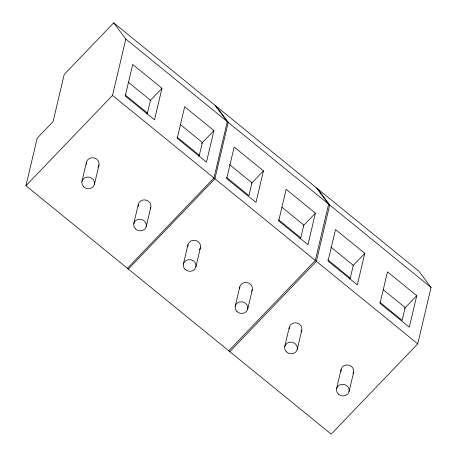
<?xml version="1.0" encoding="UTF-8"?>
<svg xmlns="http://www.w3.org/2000/svg" width="457" height="457" viewBox="0 0 457 457"><rect width="100%" height="100%" fill="white"/><g stroke="black" fill="none" stroke-linecap="round" stroke-linejoin="round"><path stroke-width="0.69" d="M25.94 185.719L37.183 138.151L53.086 121.556L64.209 74.491L113.707 22.85L418.943 271.281L431.06 287.464L417.738 343.835L331.176 434.15L25.94 185.719L112.496 95.41L125.824 39.034L113.707 22.85M81.923 181.458L86.493 162.138M94.439 184.302L99.003 164.983M146.474 114.061L147.445 113.05L150.467 100.254L128.074 82.032M161.972 88.287L154.512 119.831L125.252 96.016L132.707 64.466L161.972 88.287L150.159 100.609M133.752 223.616L138.317 204.296M146.263 226.461L150.833 207.147M198.367 156.3L199.338 155.283L202.365 142.493L180.515 124.715M213.933 130.576L206.478 162.121L177.213 138.305L184.674 106.761L213.933 130.576L201.634 143.412M183.394 264.043L187.964 244.724M195.904 266.888L200.474 247.568M263.443 170.872L255.983 202.417L226.718 178.601L234.178 147.051L263.443 170.872L251.63 183.194M235.224 306.201L239.788 286.882M247.734 309.046L252.298 289.727M299.838 238.885L300.809 237.869L303.831 225.078L281.986 207.295M315.404 213.162L307.944 244.706L278.684 220.891L286.139 189.347L315.404 213.162L303.1 225.998M284.745 346.526L289.31 327.206M297.256 349.371L301.82 330.057M349.291 279.13L350.262 278.119L353.284 265.328L330.891 247.1M364.789 253.355L357.334 284.9L328.069 261.084L335.524 229.54L364.789 253.355L352.981 265.677M336.569 388.684L341.133 369.37M349.079 391.535L353.649 372.215M416.75 295.65L409.295 327.195L380.03 303.379L387.49 271.829L416.75 295.65L404.451 308.481M127.406 268.305L213.967 177.99L227.295 121.619L215.173 105.436M128.36 269.082L214.916 178.767L228.243 122.39L216.127 106.207M228.757 350.793L315.313 260.479L328.64 204.102L316.524 187.918M229.831 351.662L316.387 261.353L329.714 204.976L317.598 188.792M125.824 39.034L431.06 287.464M229.545 164.617L251.938 182.84L248.916 195.63L226.523 177.407M383.337 289.784L405.182 307.567L402.16 320.357L379.767 302.128M125.052 94.822L147.445 113.05M176.95 137.06L199.338 155.283M278.416 219.646L300.809 237.869M327.869 259.896L350.262 278.119M112.496 95.41L417.738 343.835M341.082 371.444A6.415 5.821 13.3 0 1 348.445 365.069A6.415 5.821 13.3 0 1 353.033 373.757M289.201 328.863A6.415 5.821 13.3 0 1 297.067 323.008A6.415 5.821 13.3 0 1 300.98 331.948M187.856 246.38A6.415 5.821 13.3 0 1 195.939 240.582A6.415 5.821 13.3 0 1 199.378 249.796M239.679 288.538A6.415 5.821 13.3 0 1 247.323 282.626A6.415 5.821 13.3 0 1 251.687 291.269M86.442 164.212A6.415 5.821 13.3 0 1 94.251 157.939A6.415 5.821 13.3 0 1 97.907 167.216M138.265 206.37A6.415 5.821 13.3 0 1 145.629 199.995A6.415 5.821 13.3 0 1 150.216 208.683M338.26 394.014A6.415 5.821 13.3 0 0 348.977 391.935A6.415 5.821 13.3 0 0 341.242 384.383A6.415 5.821 13.3 0 0 338.26 394.014M286.43 351.856A6.415 5.821 13.3 0 0 297.147 349.776A6.415 5.821 13.3 0 0 289.418 342.219A6.415 5.821 13.3 0 0 286.43 351.856M185.085 269.367A6.415 5.821 13.3 0 0 195.802 267.288A6.415 5.821 13.3 0 0 188.067 259.736A6.415 5.821 13.3 0 0 185.085 269.367M236.909 311.525A6.415 5.821 13.3 0 0 247.625 309.446A6.415 5.821 13.3 0 0 239.896 301.894A6.415 5.821 13.3 0 0 236.909 311.525M83.614 186.782A6.415 5.821 13.3 0 0 94.331 184.702A6.415 5.821 13.3 0 0 86.602 177.15A6.415 5.821 13.3 0 0 83.614 186.782M135.443 228.946A6.415 5.821 13.3 0 0 146.154 226.861A6.415 5.821 13.3 0 0 138.425 219.309A6.415 5.821 13.3 0 0 135.443 228.946"/></g></svg>
